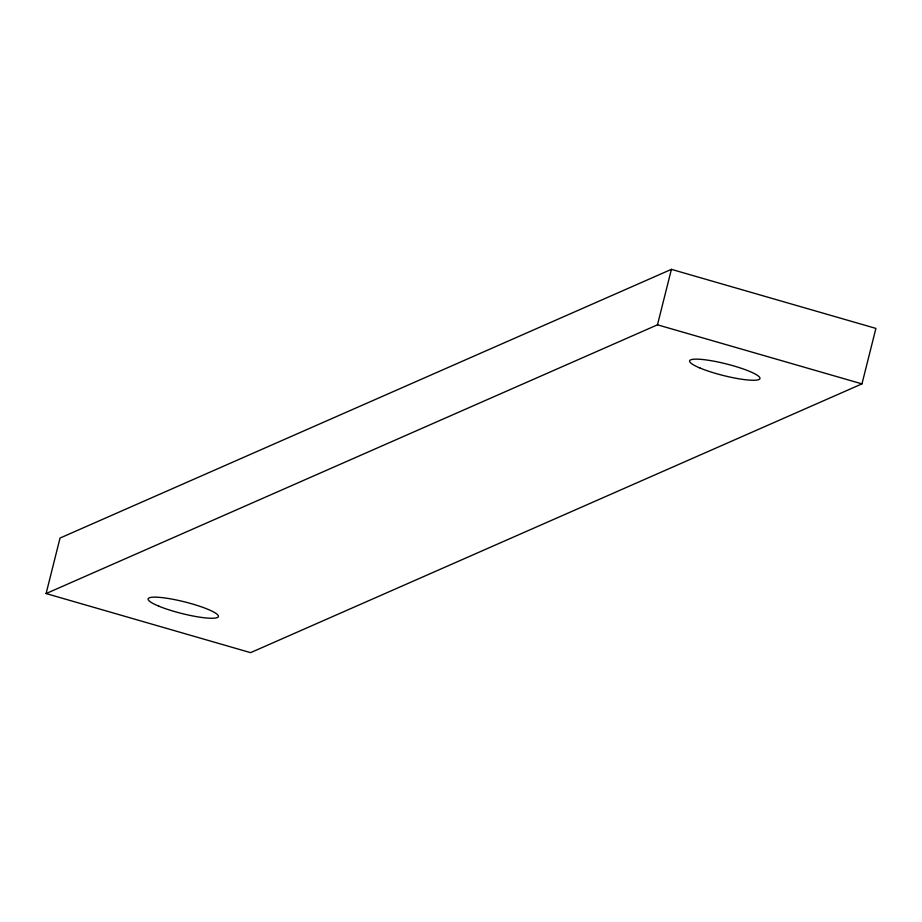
<?xml version="1.0" encoding="UTF-8"?>
<svg xmlns="http://www.w3.org/2000/svg" width="922" height="922" viewBox="0 0 922 922"><rect width="100%" height="100%" fill="white"/><g stroke="black" fill="none" stroke-linecap="round" stroke-linejoin="round"><path stroke-width="1.38" d="M46.1 593.561L60.034 538.056L671.412 269.351L875.9 328.405L861.966 383.875L250.577 652.649L46.1 593.561L657.478 324.821L861.966 383.875M657.478 324.821L671.412 269.351M700.178 368.108A36.246 5.981 14.1 0 0 758.864 379.553A36.246 5.981 14.1 0 0 715.311 361.459A36.246 5.981 14.1 0 0 700.178 368.108M158.676 606.111A36.246 5.981 14.1 0 0 217.362 617.544A36.246 5.981 14.1 0 0 173.797 599.461A36.246 5.981 14.1 0 0 158.676 606.111"/></g></svg>
